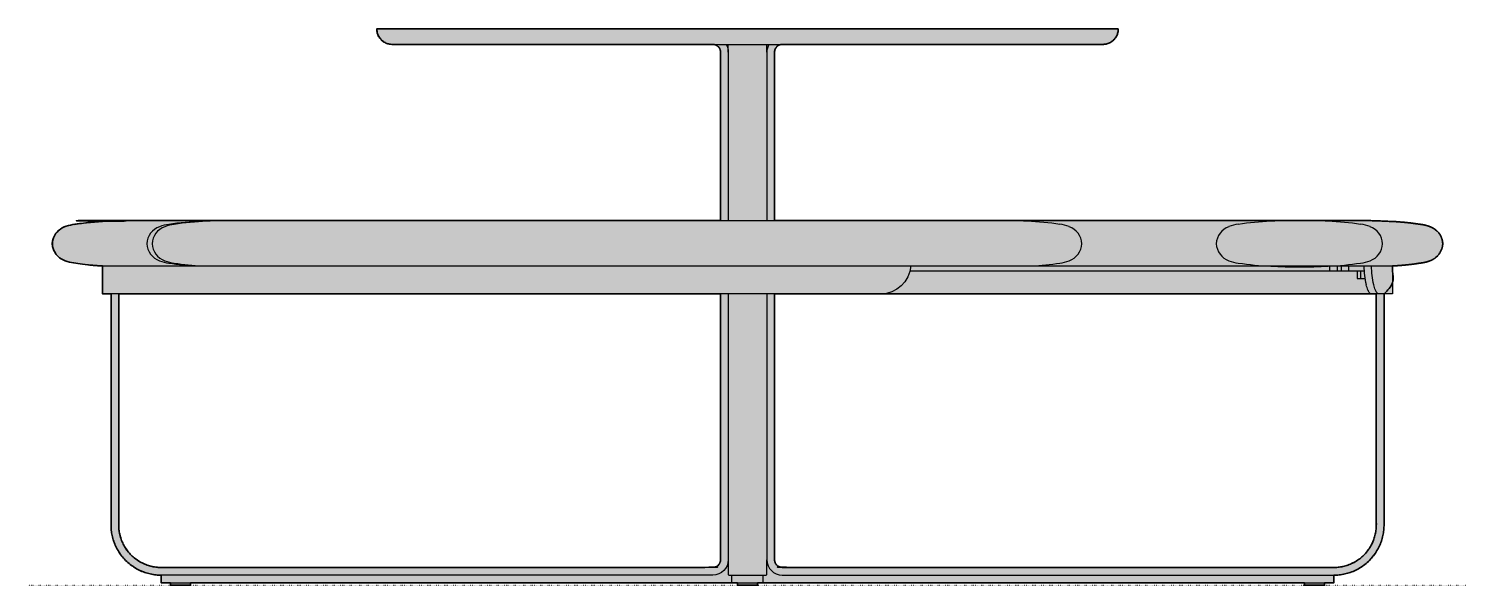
# Model space of a CAD drawing. Header units: millimetres. Extents: x 0 to 4210, y -1231 to 764.
# Drawn here: x 0 to 1861, y -1231 to -510 of the extents above; entities that cross this region are included whole.
import ezdxf

# ---------------------------------------------------------------- set-up
doc = ezdxf.new("R2010")
doc.units = ezdxf.units.MM
doc.linetypes.add('Dots', pattern=[1, 0, -1])
doc.layers.add('Blocks', color=7, linetype='Continuous')
doc.layers.add('Blocks$Fill', color=7, linetype='Continuous', true_color=0xffffff)
for name, color, linetype, lineweight, true_color in [('Blocks$Inner', 7, 'Continuous', 25, 0x007f00), ('Blocks$Outline', 7, 'Continuous', 35, 0xff3f3f), ('Groud', 7, 'Dots', 25, 0x243775)]:
    doc.layers.add(name, color=color, linetype=linetype, lineweight=lineweight, true_color=true_color)

# ---------------------------------------------------------------- blocks, each defined once
blk = doc.blocks.new('Picnic Table 180 Front')
at = {"layer": 'Blocks$Fill'}
h = blk.add_hatch(color=256, dxfattribs=at)
h.paths.add_polyline_path([(1754.5, 377), (1765.5, 377), (1765.5, 413.2), (1774.6, 413.8), (1783.8, 414.6), (1792.9, 415.7), (1802, 417), (1803.5, 417.2), (1805.1, 417.4), (1806.6, 417.7), (1808.2, 418.1), (1809.7, 418.5), (1811.2, 419), (1812.7, 419.5), (1814.2, 420), (1815, 420.3), (1815.4, 420.5), (1815.8, 420.7), (1816.2, 420.8), (1816.6, 421), (1817, 421.2), (1817.4, 421.4), (1817.8, 421.6), (1818.2, 421.9), (1818.5, 422.1), (1818.9, 422.3), (1819.3, 422.6), (1819.7, 422.8), (1820.1, 423.1), (1820.4, 423.3), (1820.8, 423.6), (1821.1, 423.9), (1821.5, 424.2), (1821.9, 424.5), (1822.2, 424.8), (1822.5, 425.1), (1822.9, 425.4), (1823.2, 425.7), (1823.5, 426.1), (1823.9, 426.4), (1824.2, 426.7), (1824.5, 427.1), (1824.8, 427.4), (1825.1, 427.8), (1825.4, 428.2), (1825.6, 428.5), (1825.9, 428.9), (1826.2, 429.3), (1826.4, 429.7), (1826.7, 430.1), (1826.9, 430.5), (1827.2, 430.9), (1827.4, 431.3), (1827.6, 431.7), (1827.8, 432.1), (1828, 432.5), (1828.2, 432.9), (1828.4, 433.4), (1828.6, 433.8), (1828.8, 434.2), (1828.9, 434.6), (1829.1, 435.1), (1829.2, 435.5), (1829.4, 435.9), (1829.5, 436.4), (1829.6, 436.8), (1829.8, 437.2), (1829.9, 437.7), (1830, 438.1), (1830, 438.5), (1830.1, 439), (1830.2, 439.4), (1830.3, 439.8), (1830.3, 440.3), (1830.4, 440.7), (1830.4, 441.1), (1830.5, 442), (1830.4, 442.9), (1830.4, 443.3), (1830.3, 443.7), (1830.3, 444.2), (1830.2, 444.6), (1830.1, 445), (1830, 445.5), (1830, 445.9), (1829.9, 446.3), (1829.8, 446.8), (1829.6, 447.2), (1829.5, 447.6), (1829.4, 448.1), (1829.2, 448.5), (1829.1, 448.9), (1828.9, 449.4), (1828.8, 449.8), (1828.6, 450.2), (1828.4, 450.6), (1828.2, 451.1), (1828, 451.5), (1827.8, 451.9), (1827.6, 452.3), (1827.4, 452.7), (1827.2, 453.1), (1826.9, 453.5), (1826.7, 453.9), (1826.4, 454.3), (1826.2, 454.7), (1825.9, 455.1), (1825.6, 455.5), (1825.4, 455.8), (1825.1, 456.2), (1824.8, 456.6), (1824.5, 456.9), (1824.2, 457.3), (1823.9, 457.6), (1823.5, 457.9), (1823.2, 458.3), (1822.9, 458.6), (1822.5, 458.9), (1822.2, 459.2), (1821.9, 459.5), (1821.5, 459.8), (1821.1, 460.1), (1820.8, 460.4), (1820.4, 460.7), (1820.1, 460.9), (1819.7, 461.2), (1819.3, 461.4), (1818.9, 461.7), (1818.5, 461.9), (1818.2, 462.1), (1817.8, 462.4), (1817.4, 462.6), (1817, 462.8), (1816.6, 463), (1816.2, 463.2), (1815.8, 463.3), (1815.4, 463.5), (1815, 463.7), (1814.2, 464), (1812.7, 464.5), (1811.2, 465), (1809.7, 465.5), (1808.2, 465.9), (1806.6, 466.3), (1805.1, 466.6), (1803.5, 466.8), (1802, 467), (1791.5, 468.5), (1781.1, 469.6), (1770.6, 470.5), (1760.1, 471), (1739, 471.8), (1718, 472), (1634.1, 472), (965.5, 472), (965.5, 690), (965.5, 690.2), (965.5, 690.4), (965.5, 690.7), (965.5, 690.9), (965.5, 691.1), (965.6, 691.4), (965.6, 691.6), (965.6, 691.8), (965.7, 692.1), (965.7, 692.3), (965.8, 692.5), (965.8, 692.8), (965.9, 693), (966, 693.2), (966.1, 693.4), (966.2, 693.7), (966.3, 693.9), (966.4, 694.1), (966.5, 694.4), (966.6, 694.6), (966.7, 694.8), (966.8, 695), (967, 695.3), (967.1, 695.5), (967.2, 695.7), (967.4, 695.9), (967.5, 696.1), (967.7, 696.3), (967.9, 696.5), (968, 696.7), (968.2, 696.9), (968.4, 697.1), (968.6, 697.3), (968.8, 697.4), (969, 697.6), (969.2, 697.8), (969.4, 697.9), (969.6, 698.1), (969.8, 698.2), (970, 698.4), (970.2, 698.5), (970.4, 698.6), (970.6, 698.8), (970.9, 698.9), (971.1, 699), (971.3, 699.1), (971.5, 699.2), (971.8, 699.3), (972, 699.4), (972.2, 699.5), (972.5, 699.5), (972.7, 699.6), (972.9, 699.7), (973.2, 699.7), (973.4, 699.8), (973.6, 699.8), (973.9, 699.9), (974.1, 699.9), (974.3, 699.9), (974.6, 700), (974.8, 700), (975, 700), (975.2, 700), (975.5, 700), (1390.5, 700), (1390.9, 700), (1391.4, 700), (1391.8, 700), (1392.3, 700.1), (1392.7, 700.1), (1393.2, 700.2), (1393.6, 700.3), (1394.1, 700.3), (1394.6, 700.4), (1395, 700.5), (1395.5, 700.6), (1396, 700.8), (1396.4, 700.9), (1396.9, 701.1), (1397.4, 701.2), (1397.8, 701.4), (1398.3, 701.6), (1398.7, 701.8), (1399.2, 702), (1399.6, 702.2), (1400.1, 702.5), (1400.5, 702.7), (1401, 703), (1401.4, 703.3), (1401.8, 703.5), (1402.2, 703.8), (1402.7, 704.2), (1403.1, 704.5), (1403.5, 704.8), (1403.9, 705.1), (1404.2, 705.5), (1404.6, 705.9), (1405, 706.2), (1405.3, 706.6), (1405.7, 707), (1406, 707.4), (1406.3, 707.8), (1406.6, 708.2), (1406.9, 708.6), (1407.2, 709.1), (1407.5, 709.5), (1407.7, 709.9), (1408, 710.4), (1408.2, 710.8), (1408.5, 711.3), (1408.7, 711.7), (1408.9, 712.2), (1409.1, 712.6), (1409.2, 713.1), (1409.4, 713.6), (1409.5, 714), (1409.7, 714.5), (1409.8, 715), (1409.9, 715.4), (1410, 715.9), (1410.1, 716.4), (1410.2, 716.8), (1410.3, 717.3), (1410.3, 717.7), (1410.4, 718.2), (1410.4, 718.7), (1410.4, 719.1), (1410.5, 719.6), (1410.5, 720), (450.5, 720), (450.5, 719.6), (450.5, 719.1), (450.5, 718.7), (450.5, 718.2), (450.6, 717.7), (450.6, 717.3), (450.7, 716.8), (450.8, 716.4), (450.9, 715.9), (451, 715.4), (451.1, 715), (451.2, 714.5), (451.4, 714), (451.5, 713.6), (451.7, 713.1), (451.9, 712.6), (452.1, 712.2), (452.3, 711.7), (452.5, 711.3), (452.7, 710.8), (452.9, 710.4), (453.2, 709.9), (453.4, 709.5), (453.7, 709.1), (454, 708.6), (454.3, 708.2), (454.6, 707.8), (454.9, 707.4), (455.3, 707), (455.6, 706.6), (456, 706.2), (456.3, 705.9), (456.7, 705.5), (457.1, 705.1), (457.5, 704.8), (457.9, 704.5), (458.3, 704.2), (458.7, 703.8), (459.1, 703.5), (459.5, 703.3), (459.9, 703), (460.4, 702.7), (460.8, 702.5), (461.3, 702.2), (461.7, 702), (462.2, 701.8), (462.6, 701.6), (463.1, 701.4), (463.6, 701.2), (464, 701.1), (464.5, 700.9), (465, 700.8), (465.4, 700.6), (465.9, 700.5), (466.4, 700.4), (466.8, 700.3), (467.3, 700.3), (467.7, 700.2), (468.2, 700.1), (468.7, 700.1), (469.1, 700), (469.6, 700), (470, 700), (470.5, 700), (885.5, 700), (885.7, 700), (885.9, 700), (886.1, 700), (886.4, 700), (886.6, 699.9), (886.8, 699.9), (887, 699.9), (887.3, 699.8), (887.5, 699.8), (887.7, 699.7), (888, 699.7), (888.2, 699.6), (888.4, 699.5), (888.7, 699.5), (888.9, 699.4), (889.1, 699.3), (889.4, 699.2), (889.6, 699.1), (889.8, 699), (890.1, 698.9), (890.3, 698.8), (890.5, 698.6), (890.7, 698.5), (890.9, 698.4), (891.1, 698.2), (891.4, 698.1), (891.6, 697.9), (891.8, 697.8), (892, 697.6), (892.2, 697.4), (892.3, 697.3), (892.5, 697.1), (892.7, 696.9), (892.9, 696.7), (893.1, 696.5), (893.2, 696.3), (893.4, 696.1), (893.5, 695.9), (893.7, 695.7), (893.8, 695.5), (894, 695.3), (894.1, 695), (894.2, 694.8), (894.3, 694.6), (894.5, 694.4), (894.6, 694.1), (894.7, 693.9), (894.8, 693.7), (894.8, 693.4), (894.9, 693.2), (895, 693), (895.1, 692.8), (895.1, 692.5), (895.2, 692.3), (895.2, 692.1), (895.3, 691.8), (895.3, 691.6), (895.4, 691.4), (895.4, 691.1), (895.4, 690.9), (895.4, 690.7), (895.5, 690.4), (895.5, 690.2), (895.5, 690), (895.5, 472), (136.9, 472), (118.9, 471.7), (100.9, 471), (90.4, 470.5), (79.8, 469.6), (69.4, 468.5), (58.9, 467), (57.4, 466.8), (55.8, 466.6), (54.3, 466.3), (52.7, 465.9), (51.2, 465.5), (49.7, 465), (48.2, 464.5), (46.7, 464), (45.9, 463.7), (45.5, 463.5), (45.1, 463.3), (44.7, 463.2), (44.3, 463), (43.9, 462.8), (43.5, 462.6), (43.2, 462.4), (42.8, 462.1), (42.4, 461.9), (42, 461.7), (41.6, 461.4), (41.2, 461.2), (40.9, 460.9), (40.5, 460.7), (40.1, 460.4), (39.8, 460.1), (39.4, 459.8), (39.1, 459.5), (38.7, 459.2), (38.4, 458.9), (38, 458.6), (37.7, 458.3), (37.4, 457.9), (37.1, 457.6), (36.7, 457.3), (36.4, 456.9), (36.1, 456.6), (35.8, 456.2), (35.6, 455.8), (35.3, 455.5), (35, 455.1), (34.7, 454.7), (34.5, 454.3), (34.2, 453.9), (34, 453.5), (33.7, 453.1), (33.5, 452.7), (33.3, 452.3), (33.1, 451.9), (32.9, 451.5), (32.7, 451.1), (32.5, 450.6), (32.3, 450.2), (32.1, 449.8), (32, 449.4), (31.8, 448.9), (31.7, 448.5), (31.5, 448.1), (31.4, 447.6), (31.3, 447.2), (31.2, 446.8), (31.1, 446.3), (31, 445.9), (30.9, 445.5), (30.8, 445), (30.7, 444.6), (30.7, 444.2), (30.6, 443.7), (30.6, 443.3), (30.5, 442.9), (30.5, 442), (30.5, 441.1), (30.6, 440.7), (30.6, 440.3), (30.7, 439.8), (30.7, 439.4), (30.8, 439), (30.9, 438.5), (31, 438.1), (31.1, 437.7), (31.2, 437.2), (31.3, 436.8), (31.4, 436.4), (31.5, 435.9), (31.7, 435.5), (31.8, 435.1), (32, 434.6), (32.1, 434.2), (32.3, 433.8), (32.5, 433.4), (32.7, 432.9), (32.9, 432.5), (33.1, 432.1), (33.3, 431.7), (33.5, 431.3), (33.7, 430.9), (34, 430.5), (34.2, 430.1), (34.5, 429.7), (34.7, 429.3), (35, 428.9), (35.3, 428.5), (35.6, 428.2), (35.8, 427.8), (36.1, 427.4), (36.4, 427.1), (36.7, 426.7), (37.1, 426.4), (37.4, 426.1), (37.7, 425.7), (38, 425.4), (38.4, 425.1), (38.7, 424.8), (39.1, 424.5), (39.4, 424.2), (39.8, 423.9), (40.1, 423.6), (40.5, 423.3), (40.9, 423.1), (41.2, 422.8), (41.6, 422.6), (42, 422.3), (42.4, 422.1), (42.8, 421.9), (43.2, 421.6), (43.5, 421.4), (43.9, 421.2), (44.3, 421), (44.7, 420.8), (45.1, 420.7), (45.5, 420.5), (45.9, 420.3), (46.7, 420), (48.2, 419.5), (49.7, 419), (51.2, 418.5), (52.7, 418.1), (54.3, 417.7), (55.8, 417.4), (57.4, 417.2), (58.9, 417), (68, 415.7), (77.2, 414.6), (86.3, 413.8), (95.5, 413.2), (95.5, 377), (106.5, 377), (106.5, 78), (106.5, 76.6), (106.5, 75.1), (106.6, 73.6), (106.7, 72.2), (106.9, 70.7), (107.1, 69.2), (107.3, 67.7), (107.5, 66.2), (107.8, 64.7), (108.2, 63.1), (108.6, 61.6), (109, 60.1), (109.4, 58.6), (109.9, 57.1), (110.5, 55.6), (111, 54.1), (111.6, 52.6), (112.3, 51.1), (113, 49.6), (113.7, 48.1), (114.5, 46.7), (115.3, 45.3), (116.2, 43.8), (117.1, 42.4), (118, 41), (119, 39.7), (120, 38.3), (121, 37), (122.1, 35.7), (123.2, 34.5), (124.3, 33.2), (125.5, 32), (126.7, 30.9), (127.9, 29.7), (129.2, 28.6), (130.5, 27.5), (131.8, 26.5), (133.1, 25.5), (134.5, 24.5), (135.9, 23.6), (137.3, 22.7), (138.7, 21.9), (140.2, 21), (141.6, 20.3), (143.1, 19.5), (144.5, 18.8), (146, 18.2), (147.5, 17.6), (149, 17), (150.5, 16.5), (152.1, 16), (153.6, 15.5), (155.1, 15.1), (156.6, 14.7), (158.1, 14.4), (159.6, 14.1), (161.1, 13.8), (162.6, 13.6), (164.1, 13.4), (165.6, 13.3), (167.1, 13.1), (168.6, 13.1), (170, 13), (171.5, 13), (171.5, 3), (183.5, 3), (183.5, 0), (209.5, 0), (209.5, 3), (917.5, 3), (917.5, 0), (943.5, 0), (943.5, 3), (1651.5, 3), (1651.5, 0), (1677.5, 0), (1677.5, 3), (1689.5, 3), (1689.5, 13), (1690.9, 13), (1692.4, 13.1), (1693.8, 13.1), (1695.3, 13.3), (1696.8, 13.4), (1698.3, 13.6), (1699.8, 13.8), (1701.3, 14.1), (1702.8, 14.4), (1704.3, 14.7), (1705.8, 15.1), (1707.3, 15.5), (1708.9, 16), (1710.4, 16.5), (1711.9, 17), (1713.4, 17.6), (1714.9, 18.2), (1716.4, 18.8), (1717.8, 19.5), (1719.3, 20.3), (1720.8, 21), (1722.2, 21.9), (1723.6, 22.7), (1725, 23.6), (1726.4, 24.5), (1727.8, 25.5), (1729.1, 26.5), (1730.4, 27.5), (1731.7, 28.6), (1733, 29.7), (1734.2, 30.9), (1735.4, 32), (1736.6, 33.2), (1737.7, 34.5), (1738.8, 35.7), (1739.9, 37), (1741, 38.3), (1742, 39.7), (1742.9, 41), (1743.9, 42.4), (1744.8, 43.8), (1745.6, 45.3), (1746.4, 46.7), (1747.2, 48.1), (1747.9, 49.6), (1748.6, 51.1), (1749.3, 52.6), (1749.9, 54.1), (1750.5, 55.6), (1751, 57.1), (1751.5, 58.6), (1752, 60.1), (1752.4, 61.6), (1752.7, 63.1), (1753.1, 64.7), (1753.4, 66.2), (1753.6, 67.7), (1753.9, 69.2), (1754, 70.7), (1754.2, 72.2), (1754.3, 73.6), (1754.4, 75.1), (1754.4, 76.6), (1754.5, 78)], flags=0)
h.paths.add_polyline_path([(1102.8, 377), (1744.5, 377), (1744.5, 78), (1744.4, 76.8), (1744.4, 75.5), (1744.3, 74.3), (1744.2, 73.1), (1744.1, 71.8), (1744, 70.5), (1743.8, 69.3), (1743.5, 68), (1743.3, 66.7), (1743, 65.4), (1742.7, 64.1), (1742.3, 62.9), (1742, 61.6), (1741.5, 60.3), (1741.1, 59), (1740.6, 57.8), (1740.1, 56.5), (1739.5, 55.2), (1738.9, 54), (1738.3, 52.7), (1737.7, 51.5), (1737, 50.3), (1736.2, 49.1), (1735.5, 47.9), (1734.7, 46.7), (1733.9, 45.6), (1733, 44.4), (1732.2, 43.3), (1731.3, 42.2), (1730.3, 41.2), (1729.3, 40.1), (1728.4, 39.1), (1727.3, 38.1), (1726.3, 37.1), (1725.2, 36.2), (1724.1, 35.3), (1723, 34.4), (1721.9, 33.6), (1720.7, 32.8), (1719.6, 32), (1718.4, 31.2), (1717.2, 30.5), (1716, 29.8), (1714.7, 29.1), (1713.5, 28.5), (1712.2, 27.9), (1711, 27.4), (1709.7, 26.9), (1708.4, 26.4), (1707.2, 25.9), (1705.9, 25.5), (1704.6, 25.1), (1703.3, 24.8), (1702, 24.5), (1700.7, 24.2), (1699.5, 23.9), (1698.2, 23.7), (1696.9, 23.5), (1695.7, 23.4), (1694.4, 23.2), (1693.2, 23.1), (1691.9, 23.1), (1690.7, 23), (1689.5, 23), (975.5, 23), (975.2, 23), (975, 23), (974.8, 23), (974.6, 23), (974.3, 23.1), (974.1, 23.1), (973.9, 23.1), (973.6, 23.2), (973.4, 23.2), (973.2, 23.3), (972.9, 23.3), (972.7, 23.4), (972.5, 23.5), (972.2, 23.5), (972, 23.6), (971.8, 23.7), (971.5, 23.8), (971.3, 23.9), (971.1, 24), (970.9, 24.1), (970.6, 24.2), (970.4, 24.4), (970.2, 24.5), (970, 24.6), (969.8, 24.8), (969.6, 24.9), (969.4, 25.1), (969.2, 25.2), (969, 25.4), (968.8, 25.6), (968.6, 25.7), (968.4, 25.9), (968.2, 26.1), (968, 26.3), (967.9, 26.5), (967.7, 26.7), (967.5, 26.9), (967.4, 27.1), (967.2, 27.3), (967.1, 27.5), (967, 27.7), (966.8, 28), (966.7, 28.2), (966.6, 28.4), (966.5, 28.6), (966.4, 28.9), (966.3, 29.1), (966.2, 29.3), (966.1, 29.6), (966, 29.8), (965.9, 30), (965.8, 30.2), (965.8, 30.5), (965.7, 30.7), (965.7, 30.9), (965.6, 31.2), (965.6, 31.4), (965.6, 31.6), (965.5, 31.9), (965.5, 32.1), (965.5, 32.3), (965.5, 32.6), (965.5, 32.8), (965.5, 33), (965.5, 377)], flags=0)
h.paths.add_polyline_path([(895.5, 377), (895.5, 33), (895.5, 32.8), (895.5, 32.6), (895.4, 32.3), (895.4, 32.1), (895.4, 31.9), (895.4, 31.6), (895.3, 31.4), (895.3, 31.2), (895.2, 30.9), (895.2, 30.7), (895.1, 30.5), (895.1, 30.2), (895, 30), (894.9, 29.8), (894.8, 29.6), (894.8, 29.3), (894.7, 29.1), (894.6, 28.9), (894.5, 28.6), (894.3, 28.4), (894.2, 28.2), (894.1, 28), (894, 27.7), (893.8, 27.5), (893.7, 27.3), (893.5, 27.1), (893.4, 26.9), (893.2, 26.7), (893.1, 26.5), (892.9, 26.3), (892.7, 26.1), (892.5, 25.9), (892.3, 25.7), (892.2, 25.6), (892, 25.4), (891.8, 25.2), (891.6, 25.1), (891.4, 24.9), (891.1, 24.8), (890.9, 24.6), (890.7, 24.5), (890.5, 24.4), (890.3, 24.2), (890.1, 24.1), (889.8, 24), (889.6, 23.9), (889.4, 23.8), (889.1, 23.7), (888.9, 23.6), (888.7, 23.5), (888.4, 23.5), (888.2, 23.4), (888, 23.3), (887.7, 23.3), (887.5, 23.2), (887.3, 23.2), (887, 23.1), (886.8, 23.1), (886.6, 23.1), (886.4, 23), (886.1, 23), (885.9, 23), (885.7, 23), (885.5, 23), (171.5, 23), (170.2, 23), (169, 23.1), (167.8, 23.1), (166.5, 23.2), (165.3, 23.4), (164, 23.5), (162.7, 23.7), (161.5, 23.9), (160.2, 24.2), (158.9, 24.5), (157.6, 24.8), (156.3, 25.1), (155, 25.5), (153.8, 25.9), (152.5, 26.4), (151.2, 26.9), (149.9, 27.4), (148.7, 27.9), (147.4, 28.5), (146.2, 29.1), (145, 29.8), (143.8, 30.5), (142.6, 31.2), (141.4, 32), (140.2, 32.8), (139, 33.6), (137.9, 34.4), (136.8, 35.3), (135.7, 36.2), (134.6, 37.1), (133.6, 38.1), (132.6, 39.1), (131.6, 40.1), (130.6, 41.2), (129.7, 42.2), (128.8, 43.3), (127.9, 44.4), (127, 45.6), (126.2, 46.7), (125.4, 47.9), (124.7, 49.1), (123.9, 50.3), (123.3, 51.5), (122.6, 52.7), (122, 54), (121.4, 55.2), (120.8, 56.5), (120.3, 57.8), (119.8, 59), (119.4, 60.3), (119, 61.6), (118.6, 62.9), (118.2, 64.1), (117.9, 65.4), (117.6, 66.7), (117.4, 68), (117.2, 69.3), (117, 70.5), (116.8, 71.8), (116.7, 73.1), (116.6, 74.3), (116.5, 75.5), (116.5, 76.8), (116.5, 78), (116.5, 377)], flags=0)
at = {"layer": 'Blocks$Inner'}
for p, q in [((1410.5, 720), (450.5, 720)), ((470.5, 700), (1390.5, 700)), ((895.5, 690), (895.5, 472)), ((905.5, 690), (905.5, 472)), ((955.5, 690), (955.5, 472)), ((965.5, 690), (965.5, 472)), ((106.5, 78), (106.5, 377)), ((116.5, 78), (116.5, 377)), ((895.5, 377), (895.5, 33)), ((905.5, 377), (905.5, 33)), ((955.5, 377), (955.5, 33)), ((965.5, 377), (965.5, 33)), ((1744.5, 78), (1744.5, 377)), ((1754.5, 78), (1754.5, 377)), ((885.5, 23), (171.5, 23)), ((975.5, 23), (1689.5, 23)), ((885.5, 13), (171.5, 13)), ((906.5, 13), (954.5, 13)), ((975.5, 13), (1689.5, 13))]:
    blk.add_line(p, q, dxfattribs=at)
for points in [[(905.5, 690), (905.5, 700)], [(955.5, 690), (955.5, 700)], [(136.9, 472), (1718, 472)], [(1634.1, 472), (1718, 472)], [(1102.8, 377), (95.5, 377), (95.5, 413.2)], [(95.5, 413.2), (1765.5, 413.2)], [(1765.5, 413.2), (1765.5, 377), (1102.8, 377)], [(1684.5, 407), (1684.5, 413.2)], [(1694.2, 407), (1694.2, 413.2)], [(1699.3, 407), (1699.3, 413.2)], [(1709, 407), (1709, 413.2)], [(1140.7, 407), (1728.9, 407)], [(1719.5, 407), (1719.5, 397), (1730, 397)], [(1724.5, 397), (1724.5, 407)], [(905.5, 33), (905.5, 14)], [(955.5, 14), (955.5, 33)], [(171.5, 13), (171.5, 3), (1689.5, 3), (1689.5, 13)], [(183.5, 3.7), (183.5, 0), (209.5, 0), (209.5, 3.7)], [(910.1, 3), (910.1, 13)], [(917.5, 3), (917.5, 0), (943.5, 0), (943.5, 3)], [(950.8, 3), (950.8, 13)], [(1651.5, 3.7), (1651.5, 0), (1677.5, 0), (1677.5, 3.7)]]:
    blk.add_lwpolyline(points, dxfattribs=at)
for centre, radius, start, end in [((470.5, 720), 20, 180, 270), ((1390.5, 720), 20, 270, 0), ((975.5, 690), 20, 150, 180), ((975.5, 690), 10, 90, 180), ((187.4, 417.4), 50, 96.8439, 111.3263), ((194.2, 417.4), 50, 96.8439, 111.3263), ((236, 113.7), 357.5, 92.0211, 98.7736), ((242.8, 113.7), 357.5, 92.0211, 98.7736), ((259.4, -199.4), 671.4, 90, 93.076), ((266.2, -199.4), 671.4, 90, 93.076), ((1256.8, -199.4), 671.4, 86.924, 90.5182), ((1280.3, 113.7), 357.5, 81.2264, 87.9789), ((1328.8, 417.5), 50, 68.6737, 83.1561), ((1571.8, 417.5), 50, 96.8439, 111.3263), ((1620.4, 113.7), 357.5, 92.0211, 98.7736), ((1643.8, -199.4), 671.4, 89.4818, 93.076), ((1655.9, -199.4), 671.4, 90.415, 90.5182), ((1646.2, -199.4), 671.4, 86.924, 89.585), ((1669.6, 113.7), 357.5, 81.2264, 87.9789), ((1718.2, 417.5), 50, 68.6737, 83.1561), ((177.6, 440.8), 24.7, 109.8355, 177.1515), ((184.4, 440.8), 24.7, 109.8355, 177.1515), ((1338.6, 440.8), 24.7, 2.8485, 70.1645), ((1562, 440.8), 24.7, 109.8355, 177.1515), ((1728, 440.8), 24.7, 2.8485, 70.1645), ((177.6, 443.2), 24.7, 182.8485, 250.1645), ((184.4, 443.2), 24.7, 182.8485, 250.1645), ((1338.6, 443.2), 24.7, 289.8355, 357.1515), ((1562, 443.2), 24.7, 182.8485, 250.1645), ((1728, 443.2), 24.7, 289.8355, 357.1515), ((187.4, 466.5), 50, 248.6737, 263.1561), ((194.2, 466.5), 50, 248.6737, 263.1561), ((236, 770.3), 357.5, 261.2264, 267.1113), ((242.8, 770.3), 357.5, 261.2264, 267.1113), ((1280.3, 770.3), 357.5, 272.8887, 278.7736), ((1328.8, 466.5), 50, 276.8439, 291.3263), ((1571.8, 466.5), 50, 248.6737, 263.1561), ((1620.4, 770.3), 357.5, 261.2264, 267.9789), ((1643.8, 1083.4), 671.4, 266.924, 270.1032), ((1646.2, 1083.4), 671.4, 269.8968, 273.076), ((1669.6, 770.3), 357.5, 272.0211, 278.7736), ((1718.2, 466.5), 50, 276.8439, 291.3263), ((1689.5, 78), 65, 270, 0), ((1689.5, 78), 55, 270, 0), ((975.5, 33), 20, 180, 270), ((975.5, 33), 10, 180, 270), ((907.8, 15.4), 2.73, 210, 240), ((954.5, 14), 1, 270, 360)]:
    blk.add_arc(centre, radius, start, end, dxfattribs=at)
at = {"layer": 'Blocks$Inner', "extrusion": (0, 0, -1)}
for centre, radius, start, end in [((-885.5, 690), 10, 90, 180), ((-885.5, 690), 20, 150, 180), ((-64.9, 417.5), 50, 68.6737, 83.1561), ((-113.5, 113.7), 357.5, 81.2264, 87.9789), ((-136.9, -199.4), 671.4, 86.924, 90), ((-1722.9, -228.5), 700.5, 89.5939, 93.0386), ((-1747.4, 113.7), 357.5, 92.0211, 98.7736), ((-1796, 417.5), 50, 96.8439, 111.3263), ((-55.1, 440.8), 24.7, 2.8485, 70.1645), ((-1805.8, 440.8), 24.7, 109.8355, 177.1515), ((-55.1, 443.2), 24.7, 289.8355, 357.1515), ((-1805.8, 443.2), 24.7, 182.8485, 250.1645), ((-64.9, 466.5), 50, 276.8439, 291.3263), ((-113.5, 770.3), 357.5, 272.8887, 278.7736), ((-1102.8, 416), 39, 184.0318, 270), ((-1857.2, 415.8), 128.5, 347.826, 358.8446), ((-1866.8, 415.9), 128.5, 347.826, 358.8061), ((-1747.4, 770.3), 357.5, 261.2264, 267.1113), ((-1796, 466.5), 50, 248.6737, 263.1561), ((-1777.5, 399.4), 47.2, 338.0234, 346.9526), ((-1746.9, 387.1), 14.2, 320.4616, 337.9038), ((-1740.5, 383.8), 7.36, 293.3141, 308.4505), ((-1787.1, 399.4), 47.2, 338.0234, 346.9526), ((-1756.6, 387.2), 14.2, 320.4616, 337.9038), ((-1750.2, 383.8), 7.36, 291.5495, 308.4505), ((-171.5, 78), 65, 270, 0), ((-171.5, 78), 55, 270, 0), ((-885.5, 33), 20, 180, 270), ((-885.5, 33), 10, 180, 270)]:
    blk.add_arc(centre, radius, start, end, dxfattribs=at)
at = {"layer": 'Blocks$Outline'}
for points in [[(171.5, 13), (171.5, 3), (183.5, 3)], [(183.5, 3), (183.5, 0), (209.5, 0), (209.5, 3)], [(209.5, 3), (917.5, 3)], [(917.5, 3), (917.5, 0), (943.5, 0), (943.5, 3)], [(943.5, 3), (1651.5, 3)], [(1651.5, 3), (1651.5, 0), (1677.5, 0), (1677.5, 3)], [(1677.5, 3), (1689.5, 3), (1689.5, 13)]]:
    blk.add_lwpolyline(points, dxfattribs=at)
for points, weights, knots in [([(1410.5, 720), (930.5, 720), (450.5, 720), (450.5, 700), (470.5, 700), (678, 700), (885.5, 700)], [1, 1, 1, 0.707106781187, 1, 1, 1], [0, 0, 0, 960, 960, 991.415927, 991.415927, 1406.415927, 1406.415927, 1406.415927]), ([(975.5, 700), (1183, 700), (1390.5, 700), (1410.5, 700), (1410.5, 720)], [1, 1, 1, 0.707106781187, 1], [1496.415925, 1496.415925, 1496.415925, 1911.415927, 1911.415927, 1942.831853, 1942.831853, 1942.831853]), ([(885.5, 700), (895.5, 700), (895.5, 690), (895.5, 581), (895.5, 472)], [1, 0.707106781187, 1, 1, 1], [0, 0, 0, 15.707963, 15.707963, 233.730502, 233.730502, 233.730502]), ([(965.5, 472), (965.5, 581), (965.5, 690), (965.5, 700), (975.5, 700)], [1, 1, 1, 0.707106781187, 1], [-233.730502, -233.730502, -233.730502, -15.707963, -15.707963, 0, 0, 0]), ([(895.5, 472), (516.2, 472), (136.9, 472), (118.9, 472), (100.9, 471), (79.8, 470.3), (58.9, 467), (52.6, 466.3), (46.7, 464), (31.3, 458.4), (30.5, 442), (31.3, 425.6), (46.7, 420), (52.6, 417.7), (58.9, 417), (77.1, 414.1), (95.5, 413.2), (95.5, 395.1), (95.5, 377), (101, 377), (106.5, 377)], [1, 1, 1, 0.999639748573, 1, 0.998264348531, 1, 0.992024289205, 1, 0.832360590397, 1, 0.832360590397, 1, 0.992024289205, 1, 0.998681594963, 1, 1, 1, 1, 1], [-1300.624087, -1300.624087, -1300.624087, -1300.144303, -1300.144303, -1264.099758, -1264.099758, -1221.966397, -1221.966397, -1209.339942, -1209.339942, -1180.349851, -1180.349851, -1151.359761, -1151.359761, -1138.733306, -1138.733306, -1102.01318, -1102.01318, -1065.791467, -1065.791467, -1054.791467, -1054.791467, -1054.791467]), ([(1754.5, 377), (1760, 377), (1765.5, 377), (1765.5, 395.1), (1765.5, 413.2), (1783.8, 414.1), (1802, 417), (1808.3, 417.7), (1814.2, 420), (1829.6, 425.6), (1830.5, 442), (1829.6, 458.4), (1814.2, 464), (1808.3, 466.3), (1802, 467), (1781.1, 470.3), (1760.1, 471), (1739, 472.1), (1718, 472), (1676, 472), (1634.1, 472)], [1, 1, 1, 1, 1, 0.998681595081, 1, 0.992024289205, 1, 0.832360590397, 1, 0.832360590397, 1, 0.992024289205, 1, 0.998264348531, 1, 0.999548196351, 1, 1, 1], [-206.220209, -206.220209, -206.220209, -206.20361, -206.20361, -205.20361, -205.20361, -168.483485, -168.483485, -155.85703, -155.85703, -126.86694, -126.86694, -97.876849, -97.876849, -85.250394, -85.250394, -43.117033, -43.117033, -1, -1, 0, 0, 0]), ([(106.5, 377), (106.5, 227.5), (106.5, 78), (106.5, 13), (171.5, 13)], [1, 1, 1, 0.707106781187, 1], [-1490.517688, -1490.517688, -1490.517688, -1191.517688, -1191.517688, -1089.415927, -1089.415927, -1089.415927]), ([(895.5, 377), (895.5, 205), (895.5, 33), (895.5, 23), (885.5, 23), (528.5, 23), (171.5, 23), (116.5, 23), (116.5, 78), (116.5, 227.5), (116.5, 377)], [1, 1, 1, 0.707106781187, 1, 1, 1, 0.707106781187, 1, 1, 1], [0, 0, 0, 344, 344, 359.707963, 359.707963, 1073.707963, 1073.707963, 1160.101761, 1160.101761, 1459.101761, 1459.101761, 1459.101761]), ([(1744.5, 377), (1744.5, 227.5), (1744.5, 78), (1744.5, 23), (1689.5, 23), (1332.5, 23), (975.5, 23), (965.5, 23), (965.5, 33), (965.5, 205), (965.5, 377)], [1, 1, 1, 0.707106781187, 1, 1, 1, 0.707106781187, 1, 1, 1], [-1459.101761, -1459.101761, -1459.101761, -1160.101761, -1160.101761, -1073.707963, -1073.707963, -359.707963, -359.707963, -344, -344, 0, 0, 0]), ([(1689.5, 13), (1754.5, 13), (1754.5, 78), (1754.5, 227.5), (1754.5, 377)], [1, 0.707106781187, 1, 1, 1], [1089.415927, 1089.415927, 1089.415927, 1191.517688, 1191.517688, 1490.517688, 1490.517688, 1490.517688])]:
    blk.add_rational_spline(points, weights, degree=2, knots=knots, dxfattribs=at)
for points in [[(1634.1, 472), (1299.8, 472), (965.5, 472)], [(116.5, 377), (506, 377), (895.5, 377)], [(965.5, 377), (1034.1, 377), (1102.8, 377)]]:
    blk.add_open_spline(points, degree=2, dxfattribs=at)
blk.add_open_spline([(1102.8, 377), (1420.2, 377), (1741, 377), (1744.5, 377)], degree=2, knots=[-207.2036095, -207.2036095, -207.2036095, -206.2456519, -206.2352997, -206.2352997, -206.2352997], dxfattribs=at)

msp = doc.modelspace()

# ---------------------------------------------------------------- linework, layer by layer
at = {"layer": 'Groud'}
msp.add_lwpolyline([(0, -1230.6), (1860.9, -1230.6)], dxfattribs=at)

# ---------------------------------------------------------------- block references
at = {"layer": 'Blocks'}
msp.add_blockref('Picnic Table 180 Front', (0, -1230.6), dxfattribs=at)

doc.saveas('drawing.dxf')
